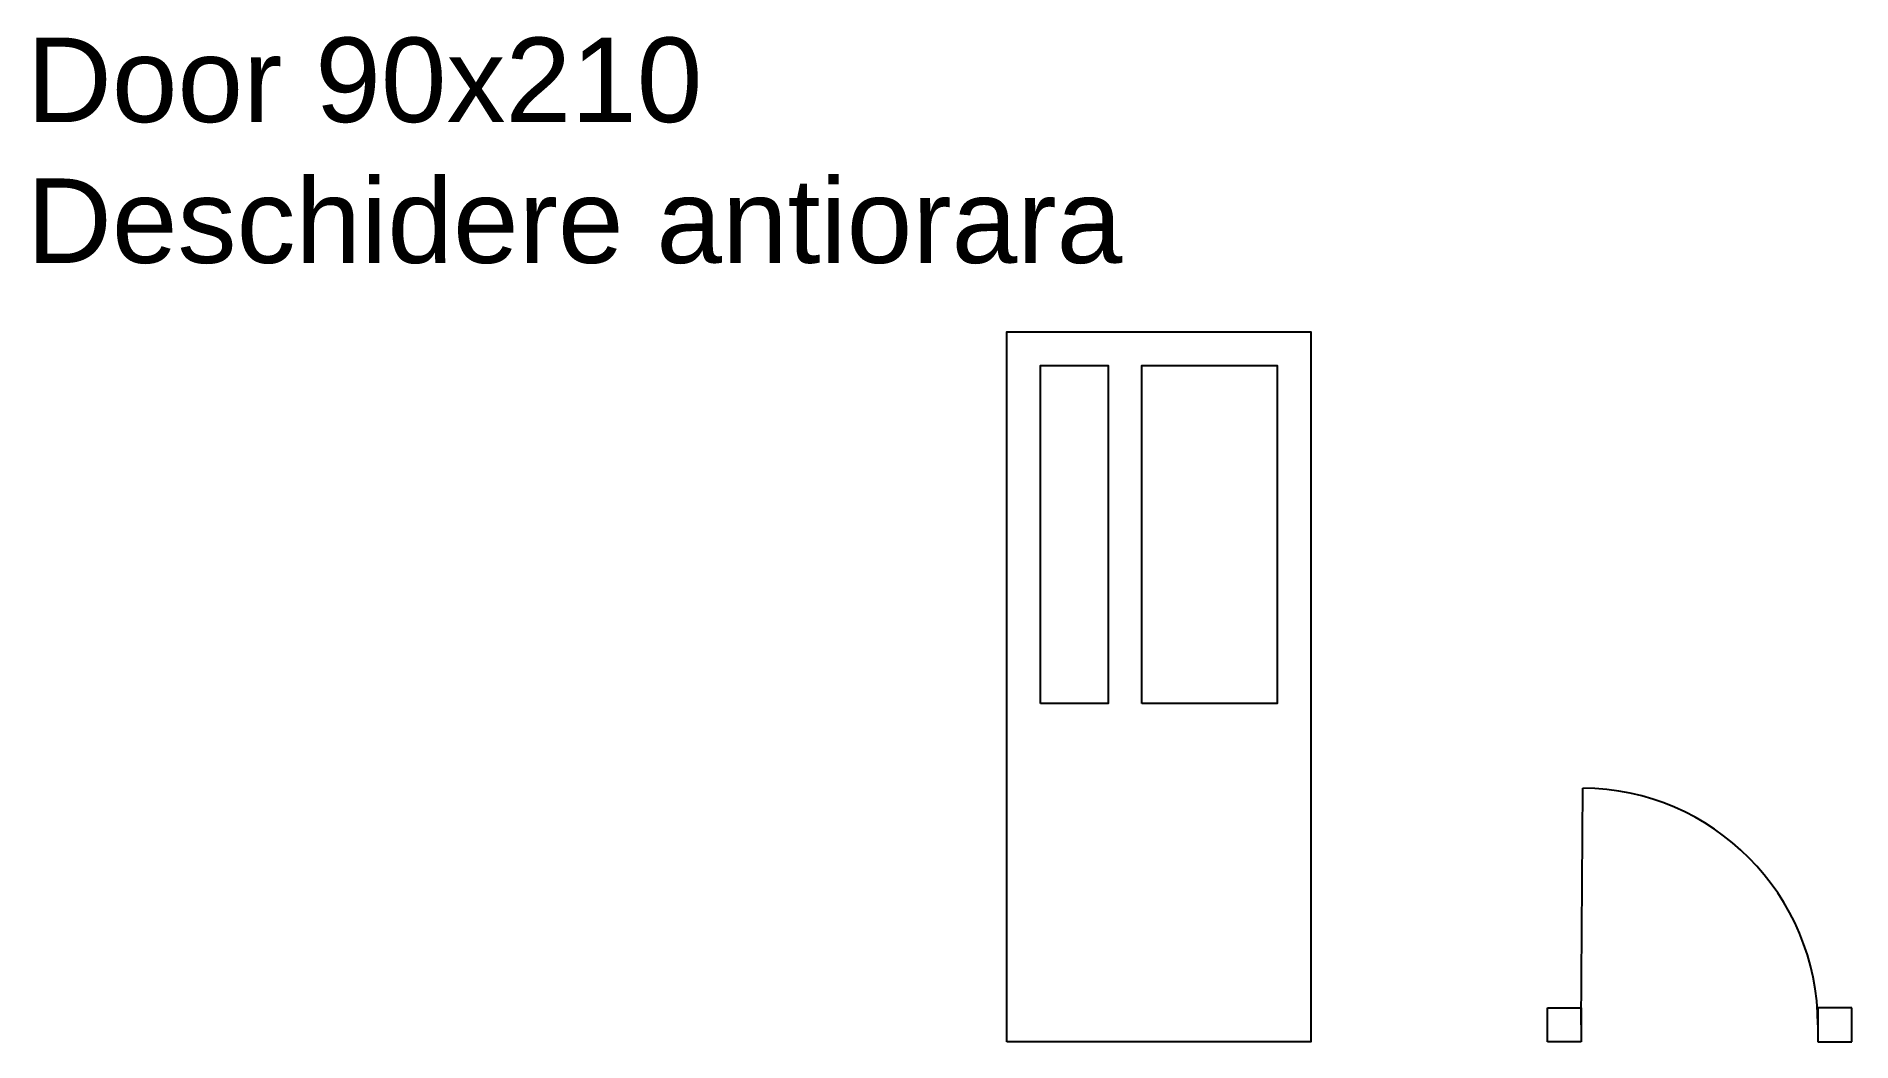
# Model space of a CAD drawing. Header units: metres. Extents: x 0.13 to 5.5, y 0 to 2.97.
import ezdxf

# ---------------------------------------------------------------- set-up
doc = ezdxf.new("R2010")
doc.units = ezdxf.units.M
doc.layers.get('0').update_dxf_attribs({"lineweight": 25})
for name, color, linetype, lineweight, true_color in [('glass', 18, 'Continuous', 25, 0x000000), ('IfcDoor', 18, 'Continuous', 25, 0x000000), ('wood', 18, 'Continuous', 25, 0x000000)]:
    doc.layers.add(name, color=color, linetype=linetype, lineweight=lineweight, true_color=true_color)
doc.styles.add('textstyle3', font='arial.ttf')

# ---------------------------------------------------------------- blocks, each defined once
blk = doc.blocks.new('Door.90.210_FOV')
at = {"layer": 'glass', "flags": 128}
for points in [[(0.1, 1), (0.1, 2), (0.3, 2), (0.3, 1)], [(0.4, 1), (0.4, 2), (0.8, 2), (0.8, 1)]]:
    blk.add_lwpolyline(points, close=True, dxfattribs=at)
at = {"layer": 'wood', "flags": 128}
for points in [[(0, 0), (0, 2.1), (0.9, 2.1), (0.9, 0)], [(0.1, 1), (0.1, 2), (0.3, 2), (0.3, 1)], [(0.4, 1), (0.4, 2), (0.8, 2), (0.8, 1)]]:
    blk.add_lwpolyline(points, close=True, dxfattribs=at)
blk = doc.blocks.new('Door.90.210_TOV')
at = {"layer": 'wood'}
for p, q in [((0.1, 0.05), (0.1046, 0.75)), ((0, 0), (0, 0.1)), ((0, 0.1), (0.1, 0.1)), ((0.1, 0.1), (0.1, 0)), ((0.1, 0.05), (0.1, 0.1)), ((0.9, 0.1), (0.8, 0.1)), ((0.8, 0.1), (0.8, 0)), ((0.9, 0), (0.9, 0.1)), ((0.1, 0), (0, 0)), ((0.8, 0), (0.9, 0))]:
    blk.add_line(p, q, dxfattribs=at)
blk.add_arc((0.1, 0.05), 0.7, 0, 89.6219, dxfattribs=at)

msp = doc.modelspace()

# ---------------------------------------------------------------- block references
at = {"layer": 'IfcDoor'}
msp.add_blockref('Door.90.210_FOV', (3, 0), dxfattribs=at)
at = {"layer": 'wood'}
msp.add_blockref('Door.90.210_TOV', (4.6, 0), dxfattribs=at)

# ---------------------------------------------------------------- texts
at = {"insert": (0.1, 2.3), "char_height": 1, "attachment_point": 7, "style": 'textstyle3'}
msp.add_mtext('\\H0.25;Door 90x210\\PDeschidere antiorara\\P', dxfattribs=at)

doc.saveas('drawing.dxf')
